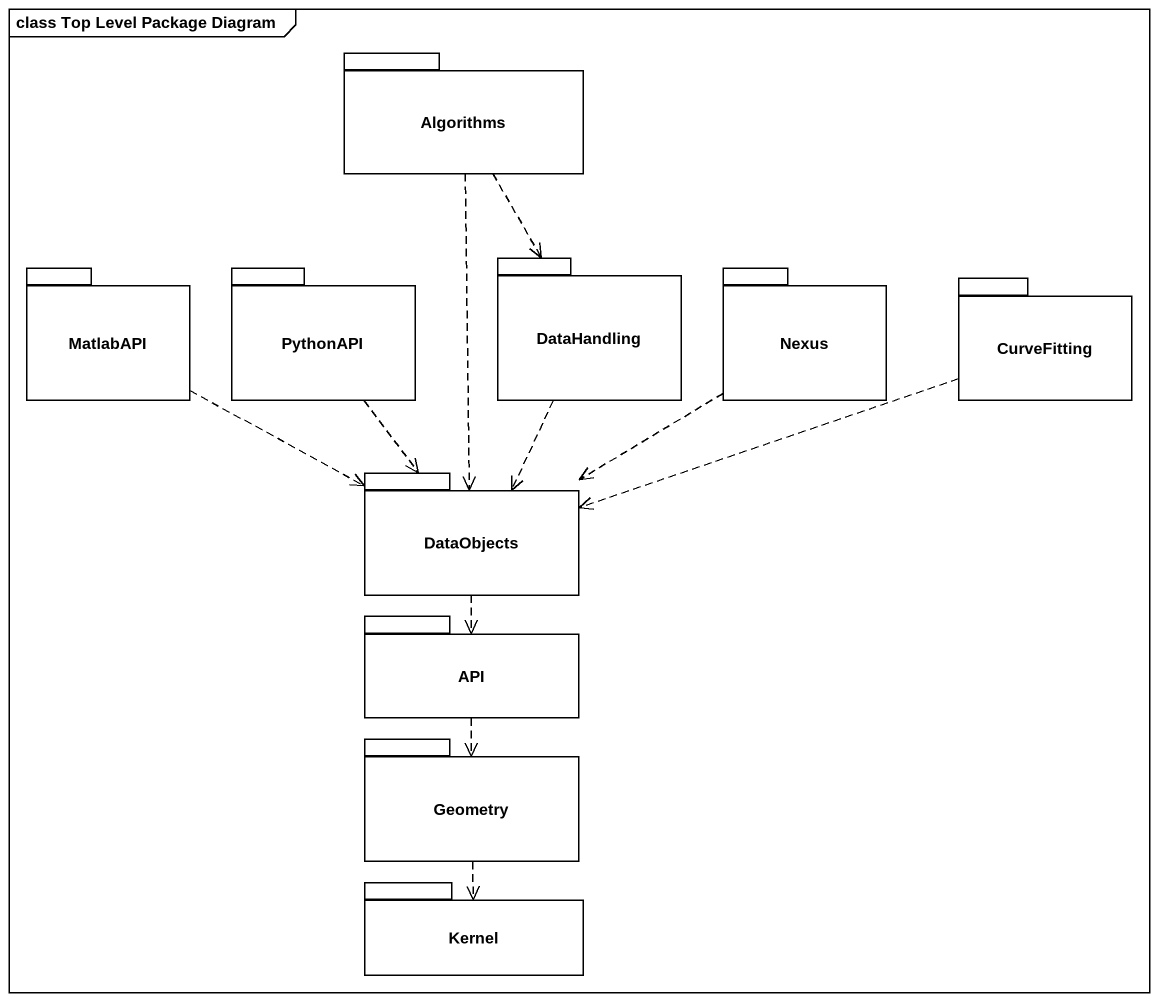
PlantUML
@startuml
mainframe class Top Level Package Diagram
package Algorithms {
}
package MatlabAPI {
}
package PythonAPI {
}
package DataHandling {
}
package Nexus {
}
package CurveFitting {
}
package DataObjects {
}
package API {
}
package Geometry {
}
package Kernel {
}
Algorithms ..> DataHandling
Algorithms ..> DataObjects
MatlabAPI .right.> DataObjects
PythonAPI ..> DataObjects
DataHandling ..> DataObjects
Nexus ..> DataObjects
CurveFitting .left.> DataObjects
DataObjects ..> API
API ..> Geometry
Geometry ..> Kernel
@enduml
